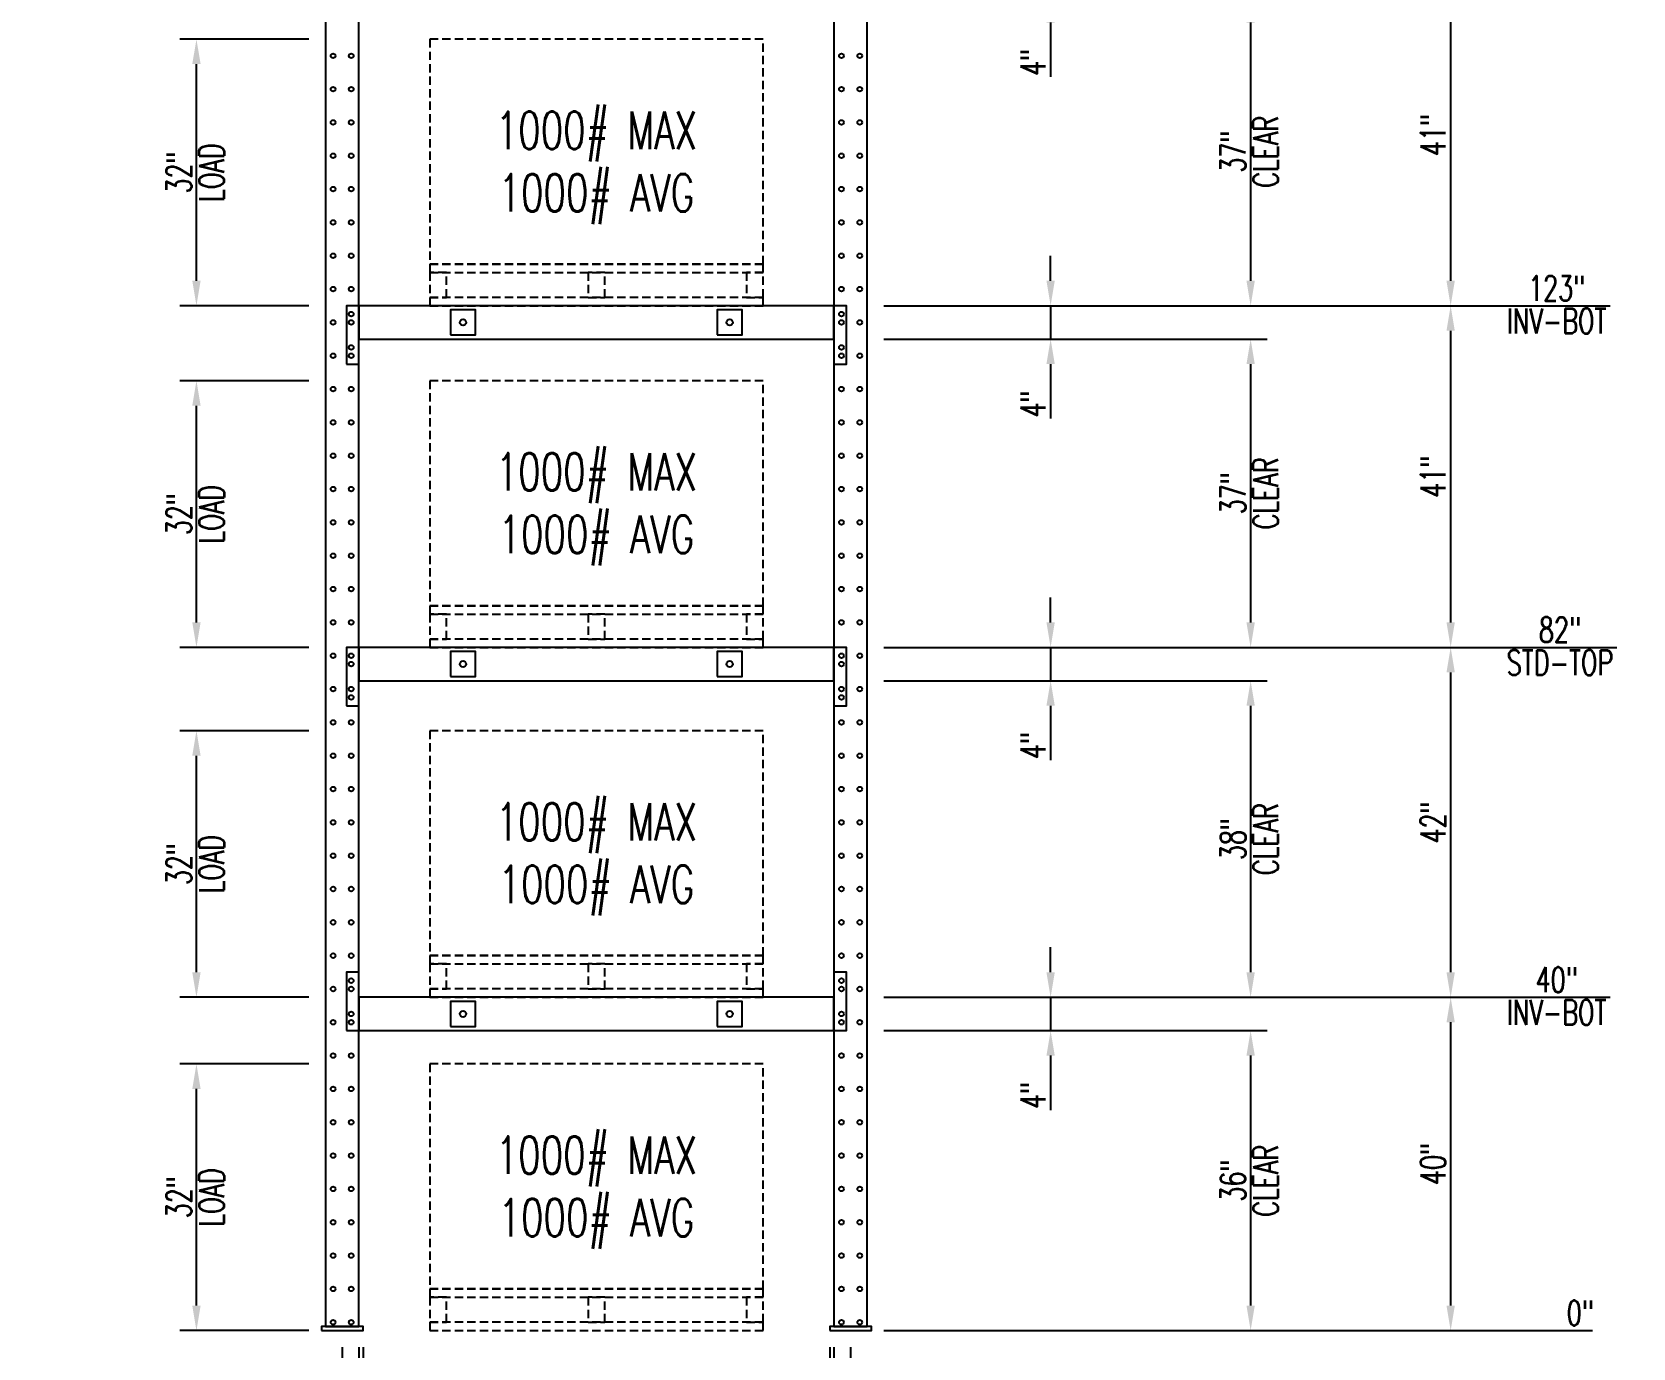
# Model space of a CAD drawing. Extents: x -81 to 963, y -146 to 548.
# Drawn here: x 632.7 to 824.8, y -2.1 to 155.9 of the extents above; entities that cross this region are included whole.
import ezdxf

# ---------------------------------------------------------------- set-up
doc = ezdxf.new("R2010")
doc.units = 0
doc.header["$LTSCALE"] = 8
doc.header["$MEASUREMENT"] = 0
doc.linetypes.add('HIDDEN2', pattern=[0.1875, 0.125, -0.0625])
doc.layers.get('DEFPOINTS').update_dxf_attribs({"linetype": 'CONTINUOUS'})
for name, color, linetype in [('RACKDIM', 7, 'CONTINUOUS'), ('RACKLOAD', 254, 'HIDDEN2'), ('RACKPALLET', 254, 'HIDDEN2'), ('RACKSHELF', 20, 'CONTINUOUS'), ('RACKUPRIGHT', 180, 'CONTINUOUS')]:
    doc.layers.add(name, color=color, linetype=linetype)
doc.styles.add('2thirds', font='romans.shx', dxfattribs={"width": 0.7})
doc.dimstyles.new('2tfrac16', dxfattribs={"dimscale": 32, "dimtxt": 0.0938, "dimasz": 0.0938, "dimexe": 0.0625, "dimexo": 0.0625, "dimgap": 0.01, "dimtad": 1, "dimdec": 4, "dimzin": 1, "dimdsep": 46, "dimlunit": 5, "dimtxsty": '2thirds', "dimcen": 0.0625, "dimclrd": 256, "dimclre": 256, "dimclrt": 256, "dimadec": 0, "dimazin": 0, "dimtfac": 0.75, "dimtdec": 4, "dimtmove": 0, "dimatfit": 0, "dimfxl": 1, "dimtvp": 0.75, "dimfrac": 2, "dimtolj": 1, "dimtzin": 0, "dimarcsym": 0})

# ---------------------------------------------------------------- blocks, each defined once
blk = doc.blocks.new('*D175')
at = {"layer": 'DEFPOINTS', "color": 0}
for p in [(648.42, 482), (669.91, 482), (671.91, 0)]:
    blk.add_point(p, dxfattribs=at)
at = {"layer": 'RACKDIM', "lineweight": -2}
for p, q in [((654.42, 482), (632.69, 482)), ((660.43, 482), (654.42, 482)), ((667.91, 482), (660.43, 482))]:
    blk.add_line(p, q, dxfattribs=at)
at = {"layer": 'RACKDIM', "char_height": 3.002, "attachment_point": 5, "style": '2thirds'}
for s, insert in [('\\A1;482"', (640.4, 484.11)), ('\\A1;TOP OF\\PTOP LOAD', (640.4, 477.68))]:
    blk.add_mtext(s, dxfattribs=dict(at, insert=insert))
blk = doc.blocks.new('*D170')
at = {"layer": 'DEFPOINTS', "color": 0}
for p in [(732.91, 410), (808.91, 410), (671.91, 0)]:
    blk.add_point(p, dxfattribs=at)
at = {"layer": 'RACKDIM', "lineweight": -2}
blk.add_line((734.91, 410), (822.83, 410), dxfattribs=at)
at = {"layer": 'RACKDIM', "attachment_point": 5, "style": '2thirds'}
for s, insert, char_height in [('\\A1;410"', (816.03, 412.11), 3.002), ('\\A1;STD-TOP', (816.03, 408.18), 3.0016)]:
    blk.add_mtext(s, dxfattribs=dict(at, insert=insert, char_height=char_height))
blk = doc.blocks.new('*D165')
at = {"layer": 'DEFPOINTS', "color": 0}
for p in [(732.91, 328), (808.91, 328), (671.91, 0)]:
    blk.add_point(p, dxfattribs=at)
at = {"layer": 'RACKDIM', "lineweight": -2}
blk.add_line((734.91, 328), (822.03, 328), dxfattribs=at)
at = {"layer": 'RACKDIM', "attachment_point": 5, "style": '2thirds'}
for s, insert, char_height in [('\\A1;328"', (815.63, 330.11), 3.002), ('\\A1;INV-BOT', (815.63, 326.18), 3.0016)]:
    blk.add_mtext(s, dxfattribs=dict(at, insert=insert, char_height=char_height))
blk = doc.blocks.new('*D160')
at = {"layer": 'DEFPOINTS', "color": 0}
for p in [(732.91, 287), (808.91, 287), (671.91, 0)]:
    blk.add_point(p, dxfattribs=at)
at = {"layer": 'RACKDIM', "lineweight": -2}
blk.add_line((734.91, 287), (823.03, 287), dxfattribs=at)
at = {"layer": 'RACKDIM', "attachment_point": 5, "style": '2thirds'}
for s, insert, char_height in [('\\A1;287"', (816.13, 289.11), 3.002), ('\\A1;STD-BOT', (816.13, 285.18), 3.0016)]:
    blk.add_mtext(s, dxfattribs=dict(at, insert=insert, char_height=char_height))
blk = doc.blocks.new('*D155')
at = {"layer": 'DEFPOINTS', "color": 0}
for p in [(732.91, 246), (808.91, 246), (671.91, 0)]:
    blk.add_point(p, dxfattribs=at)
at = {"layer": 'RACKDIM', "lineweight": -2}
blk.add_line((734.91, 246), (822.83, 246), dxfattribs=at)
at = {"layer": 'RACKDIM', "attachment_point": 5, "style": '2thirds'}
for s, insert, char_height in [('\\A1;246"', (816.03, 248.11), 3.002), ('\\A1;STD-TOP', (816.03, 244.18), 3.0016)]:
    blk.add_mtext(s, dxfattribs=dict(at, insert=insert, char_height=char_height))
blk = doc.blocks.new('*D150')
at = {"layer": 'DEFPOINTS', "color": 0}
for p in [(732.91, 204), (808.91, 204), (671.91, 0)]:
    blk.add_point(p, dxfattribs=at)
at = {"layer": 'RACKDIM', "lineweight": -2}
blk.add_line((734.91, 204), (822.03, 204), dxfattribs=at)
at = {"layer": 'RACKDIM', "attachment_point": 5, "style": '2thirds'}
for s, insert, char_height in [('\\A1;204"', (815.63, 206.11), 3.002), ('\\A1;INV-BOT', (815.63, 202.18), 3.0016)]:
    blk.add_mtext(s, dxfattribs=dict(at, insert=insert, char_height=char_height))
blk = doc.blocks.new('*D145')
at = {"layer": 'DEFPOINTS', "color": 0}
for p in [(732.91, 164), (808.91, 164), (671.91, 0)]:
    blk.add_point(p, dxfattribs=at)
at = {"layer": 'RACKDIM', "lineweight": -2}
blk.add_line((734.91, 164), (822.03, 164), dxfattribs=at)
at = {"layer": 'RACKDIM', "attachment_point": 5, "style": '2thirds'}
for s, insert, char_height in [('\\A1;164"', (815.63, 166.11), 3.002), ('\\A1;INV-BOT', (815.63, 162.18), 3.0016)]:
    blk.add_mtext(s, dxfattribs=dict(at, insert=insert, char_height=char_height))
blk = doc.blocks.new('*D144')
at = {"layer": 'DEFPOINTS', "color": 0}
for p in [(732.91, 164), (732.91, 123), (802.91, 123)]:
    blk.add_point(p, dxfattribs=at)
at = {"layer": 'RACKDIM', "lineweight": -2}
for p, q in [((734.91, 164), (804.91, 164)), ((802.91, 161), (802.91, 126)), ((734.91, 123), (804.91, 123))]:
    blk.add_line(p, q, dxfattribs=at)
at = {"layer": 'RACKDIM'}
for points in [[(802.41, 161), (803.41, 161), (802.91, 164)], [(802.41, 126), (803.41, 126), (802.91, 123)]]:
    blk.add_solid(points, dxfattribs=at)
at = {"layer": 'RACKDIM', "insert": (800.8, 143.5), "char_height": 3.002, "attachment_point": 5, "rotation": 89.9998, "style": '2thirds'}
blk.add_mtext('\\A1;41"', dxfattribs=at)
blk = doc.blocks.new('*D143')
at = {"layer": 'DEFPOINTS', "color": 0}
for p in [(732.91, 160), (732.91, 123), (778.91, 123)]:
    blk.add_point(p, dxfattribs=at)
at = {"layer": 'RACKDIM', "lineweight": -2}
for p, q in [((734.91, 160), (780.91, 160)), ((778.91, 157), (778.91, 126)), ((734.91, 123), (780.91, 123))]:
    blk.add_line(p, q, dxfattribs=at)
at = {"layer": 'RACKDIM'}
for points in [[(778.41, 157), (779.41, 157), (778.91, 160)], [(778.41, 126), (779.41, 126), (778.91, 123)]]:
    blk.add_solid(points, dxfattribs=at)
at = {"layer": 'RACKDIM', "char_height": 3.002, "attachment_point": 5, "rotation": 89.9998, "style": '2thirds'}
for s, insert in [('\\A1;CLEAR', (780.73, 141.5)), ('\\A1;37"', (776.8, 141.5))]:
    blk.add_mtext(s, dxfattribs=dict(at, insert=insert))
blk = doc.blocks.new('*D142')
at = {"layer": 'DEFPOINTS', "color": 0}
for p in [(732.91, 164), (732.91, 160), (754.91, 160)]:
    blk.add_point(p, dxfattribs=at)
at = {"layer": 'RACKDIM', "lineweight": -2}
for p, q in [((754.91, 167), (754.91, 170)), ((734.91, 164), (756.91, 164)), ((754.91, 164), (754.91, 160)), ((734.91, 160), (756.91, 160)), ((754.91, 157), (754.91, 150.46))]:
    blk.add_line(p, q, dxfattribs=at)
at = {"layer": 'RACKDIM'}
for points in [[(754.41, 167), (755.41, 167), (754.91, 164)], [(754.41, 157), (755.41, 157), (754.91, 160)]]:
    blk.add_solid(points, dxfattribs=at)
at = {"layer": 'RACKDIM', "insert": (752.8, 152.23), "char_height": 3.002, "attachment_point": 5, "rotation": 89.9998, "style": '2thirds'}
blk.add_mtext('\\A1;4"', dxfattribs=at)
blk = doc.blocks.new('*D141')
at = {"layer": 'DEFPOINTS', "color": 0}
for p in [(652.42, 155), (667.91, 155), (667.91, 123)]:
    blk.add_point(p, dxfattribs=at)
at = {"layer": 'RACKDIM', "lineweight": -2}
for p, q in [((665.91, 155), (650.42, 155)), ((652.42, 126), (652.42, 152)), ((665.91, 123), (650.42, 123))]:
    blk.add_line(p, q, dxfattribs=at)
at = {"layer": 'RACKDIM'}
for points in [[(651.92, 152), (652.92, 152), (652.42, 155)], [(651.92, 126), (652.92, 126), (652.42, 123)]]:
    blk.add_solid(points, dxfattribs=at)
at = {"layer": 'RACKDIM', "char_height": 3.002, "attachment_point": 5, "rotation": 89.9998, "style": '2thirds'}
for s, insert in [('\\A1;LOAD', (654.24, 139)), ('\\A1;32"', (650.31, 139))]:
    blk.add_mtext(s, dxfattribs=dict(at, insert=insert))
blk = doc.blocks.new('*D140')
at = {"layer": 'DEFPOINTS', "color": 0}
for p in [(732.91, 123), (808.91, 123), (671.91, 0)]:
    blk.add_point(p, dxfattribs=at)
at = {"layer": 'RACKDIM', "lineweight": -2}
blk.add_line((734.91, 123), (822.03, 123), dxfattribs=at)
at = {"layer": 'RACKDIM', "attachment_point": 5, "style": '2thirds'}
for s, insert, char_height in [('\\A1;123"', (815.63, 125.11), 3.002), ('\\A1;INV-BOT', (815.63, 121.18), 3.0016)]:
    blk.add_mtext(s, dxfattribs=dict(at, insert=insert, char_height=char_height))
blk = doc.blocks.new('*D139')
at = {"layer": 'DEFPOINTS', "color": 0}
for p in [(732.91, 123), (732.91, 82), (802.91, 82)]:
    blk.add_point(p, dxfattribs=at)
at = {"layer": 'RACKDIM', "lineweight": -2}
for p, q in [((734.91, 123), (804.91, 123)), ((802.91, 120), (802.91, 85)), ((734.91, 82), (804.91, 82))]:
    blk.add_line(p, q, dxfattribs=at)
at = {"layer": 'RACKDIM'}
for points in [[(802.41, 120), (803.41, 120), (802.91, 123)], [(802.41, 85), (803.41, 85), (802.91, 82)]]:
    blk.add_solid(points, dxfattribs=at)
at = {"layer": 'RACKDIM', "insert": (800.8, 102.5), "char_height": 3.002, "attachment_point": 5, "rotation": 89.9998, "style": '2thirds'}
blk.add_mtext('\\A1;41"', dxfattribs=at)
blk = doc.blocks.new('*D138')
at = {"layer": 'DEFPOINTS', "color": 0}
for p in [(732.91, 119), (732.91, 82), (778.91, 82)]:
    blk.add_point(p, dxfattribs=at)
at = {"layer": 'RACKDIM', "lineweight": -2}
for p, q in [((734.91, 119), (780.91, 119)), ((778.91, 116), (778.91, 85)), ((734.91, 82), (780.91, 82))]:
    blk.add_line(p, q, dxfattribs=at)
at = {"layer": 'RACKDIM'}
for points in [[(778.41, 116), (779.41, 116), (778.91, 119)], [(778.41, 85), (779.41, 85), (778.91, 82)]]:
    blk.add_solid(points, dxfattribs=at)
at = {"layer": 'RACKDIM', "char_height": 3.002, "attachment_point": 5, "rotation": 89.9998, "style": '2thirds'}
for s, insert in [('\\A1;CLEAR', (780.73, 100.5)), ('\\A1;37"', (776.8, 100.5))]:
    blk.add_mtext(s, dxfattribs=dict(at, insert=insert))
blk = doc.blocks.new('*D137')
at = {"layer": 'DEFPOINTS', "color": 0}
for p in [(732.91, 123), (732.91, 119), (754.91, 119)]:
    blk.add_point(p, dxfattribs=at)
at = {"layer": 'RACKDIM', "lineweight": -2}
for p, q in [((754.91, 126), (754.91, 129)), ((734.91, 123), (756.91, 123)), ((754.91, 123), (754.91, 119)), ((734.91, 119), (756.91, 119)), ((754.91, 116), (754.91, 109.46))]:
    blk.add_line(p, q, dxfattribs=at)
at = {"layer": 'RACKDIM'}
for points in [[(754.41, 126), (755.41, 126), (754.91, 123)], [(754.41, 116), (755.41, 116), (754.91, 119)]]:
    blk.add_solid(points, dxfattribs=at)
at = {"layer": 'RACKDIM', "insert": (752.8, 111.23), "char_height": 3.002, "attachment_point": 5, "rotation": 89.9998, "style": '2thirds'}
blk.add_mtext('\\A1;4"', dxfattribs=at)
blk = doc.blocks.new('*D136')
at = {"layer": 'DEFPOINTS', "color": 0}
for p in [(652.42, 114), (667.91, 114), (667.91, 82)]:
    blk.add_point(p, dxfattribs=at)
at = {"layer": 'RACKDIM', "lineweight": -2}
for p, q in [((665.91, 114), (650.42, 114)), ((652.42, 85), (652.42, 111)), ((665.91, 82), (650.42, 82))]:
    blk.add_line(p, q, dxfattribs=at)
at = {"layer": 'RACKDIM'}
for points in [[(651.92, 111), (652.92, 111), (652.42, 114)], [(651.92, 85), (652.92, 85), (652.42, 82)]]:
    blk.add_solid(points, dxfattribs=at)
at = {"layer": 'RACKDIM', "char_height": 3.002, "attachment_point": 5, "rotation": 89.9998, "style": '2thirds'}
for s, insert in [('\\A1;32"', (650.31, 98)), ('\\A1;LOAD', (654.24, 98))]:
    blk.add_mtext(s, dxfattribs=dict(at, insert=insert))
blk = doc.blocks.new('*D135')
at = {"layer": 'DEFPOINTS', "color": 0}
for p in [(732.91, 82), (808.91, 82), (671.91, 0)]:
    blk.add_point(p, dxfattribs=at)
at = {"layer": 'RACKDIM', "lineweight": -2}
blk.add_line((734.91, 82), (822.83, 82), dxfattribs=at)
at = {"layer": 'RACKDIM', "attachment_point": 5, "style": '2thirds'}
for s, insert, char_height in [('\\A1;82"', (816.03, 84.11), 3.002), ('\\A1;STD-TOP', (816.03, 80.18), 3.0016)]:
    blk.add_mtext(s, dxfattribs=dict(at, insert=insert, char_height=char_height))
blk = doc.blocks.new('*D134')
at = {"layer": 'DEFPOINTS', "color": 0}
for p in [(732.91, 82), (732.91, 40), (802.91, 40)]:
    blk.add_point(p, dxfattribs=at)
at = {"layer": 'RACKDIM', "lineweight": -2}
for p, q in [((734.91, 82), (804.91, 82)), ((802.91, 79), (802.91, 43)), ((734.91, 40), (804.91, 40))]:
    blk.add_line(p, q, dxfattribs=at)
at = {"layer": 'RACKDIM'}
for points in [[(802.41, 79), (803.41, 79), (802.91, 82)], [(802.41, 43), (803.41, 43), (802.91, 40)]]:
    blk.add_solid(points, dxfattribs=at)
at = {"layer": 'RACKDIM', "insert": (800.8, 61), "char_height": 3.002, "attachment_point": 5, "rotation": 89.9998, "style": '2thirds'}
blk.add_mtext('\\A1;42"', dxfattribs=at)
blk = doc.blocks.new('*D133')
at = {"layer": 'DEFPOINTS', "color": 0}
for p in [(732.91, 78), (732.91, 40), (778.91, 40)]:
    blk.add_point(p, dxfattribs=at)
at = {"layer": 'RACKDIM', "lineweight": -2}
for p, q in [((734.91, 78), (780.91, 78)), ((778.91, 75), (778.91, 43)), ((734.91, 40), (780.91, 40))]:
    blk.add_line(p, q, dxfattribs=at)
at = {"layer": 'RACKDIM'}
for points in [[(778.41, 75), (779.41, 75), (778.91, 78)], [(778.41, 43), (779.41, 43), (778.91, 40)]]:
    blk.add_solid(points, dxfattribs=at)
at = {"layer": 'RACKDIM', "char_height": 3.002, "attachment_point": 5, "rotation": 89.9998, "style": '2thirds'}
for s, insert in [('\\A1;CLEAR', (780.73, 59)), ('\\A1;38"', (776.8, 59))]:
    blk.add_mtext(s, dxfattribs=dict(at, insert=insert))
blk = doc.blocks.new('*D132')
at = {"layer": 'DEFPOINTS', "color": 0}
for p in [(732.91, 82), (732.91, 78), (754.91, 78)]:
    blk.add_point(p, dxfattribs=at)
at = {"layer": 'RACKDIM', "lineweight": -2}
for p, q in [((754.91, 85), (754.91, 88)), ((734.91, 82), (756.91, 82)), ((754.91, 82), (754.91, 78)), ((734.91, 78), (756.91, 78)), ((754.91, 75), (754.91, 68.46))]:
    blk.add_line(p, q, dxfattribs=at)
at = {"layer": 'RACKDIM'}
for points in [[(754.41, 85), (755.41, 85), (754.91, 82)], [(754.41, 75), (755.41, 75), (754.91, 78)]]:
    blk.add_solid(points, dxfattribs=at)
at = {"layer": 'RACKDIM', "insert": (752.8, 70.23), "char_height": 3.002, "attachment_point": 5, "rotation": 89.9998, "style": '2thirds'}
blk.add_mtext('\\A1;4"', dxfattribs=at)
blk = doc.blocks.new('*D131')
at = {"layer": 'DEFPOINTS', "color": 0}
for p in [(652.42, 72), (667.91, 72), (667.91, 40)]:
    blk.add_point(p, dxfattribs=at)
at = {"layer": 'RACKDIM', "lineweight": -2}
for p, q in [((665.91, 72), (650.42, 72)), ((652.42, 43), (652.42, 69)), ((665.91, 40), (650.42, 40))]:
    blk.add_line(p, q, dxfattribs=at)
at = {"layer": 'RACKDIM'}
for points in [[(651.92, 69), (652.92, 69), (652.42, 72)], [(651.92, 43), (652.92, 43), (652.42, 40)]]:
    blk.add_solid(points, dxfattribs=at)
at = {"layer": 'RACKDIM', "char_height": 3.002, "attachment_point": 5, "rotation": 89.9998, "style": '2thirds'}
for s, insert in [('\\A1;32"', (650.31, 56)), ('\\A1;LOAD', (654.24, 56))]:
    blk.add_mtext(s, dxfattribs=dict(at, insert=insert))
blk = doc.blocks.new('*D130')
at = {"layer": 'DEFPOINTS', "color": 0}
for p in [(732.91, 40), (808.91, 40), (671.91, 0)]:
    blk.add_point(p, dxfattribs=at)
at = {"layer": 'RACKDIM', "lineweight": -2}
for p, q in [((734.91, 40), (796.9, 40)), ((796.9, 40), (802.9, 40)), ((802.9, 40), (822.03, 40))]:
    blk.add_line(p, q, dxfattribs=at)
at = {"layer": 'RACKDIM', "attachment_point": 5, "style": '2thirds'}
for s, insert, char_height in [('\\A1;40"', (815.63, 42.11), 3.002), ('\\A1;INV-BOT', (815.63, 38.18), 3.0016)]:
    blk.add_mtext(s, dxfattribs=dict(at, insert=insert, char_height=char_height))
blk = doc.blocks.new('*D129')
at = {"layer": 'DEFPOINTS', "color": 0}
for p in [(732.91, 40), (732.91, 0), (802.91, 0)]:
    blk.add_point(p, dxfattribs=at)
at = {"layer": 'RACKDIM', "lineweight": -2}
for p, q in [((734.91, 40), (804.91, 40)), ((802.91, 37), (802.91, 3)), ((734.91, 0), (804.91, 0))]:
    blk.add_line(p, q, dxfattribs=at)
at = {"layer": 'RACKDIM'}
for points in [[(802.41, 37), (803.41, 37), (802.91, 40)], [(802.41, 3), (803.41, 3), (802.91, 0)]]:
    blk.add_solid(points, dxfattribs=at)
at = {"layer": 'RACKDIM', "insert": (800.8, 20), "char_height": 3.002, "attachment_point": 5, "rotation": 89.9998, "style": '2thirds'}
blk.add_mtext('\\A1;40"', dxfattribs=at)
blk = doc.blocks.new('*D128')
at = {"layer": 'DEFPOINTS', "color": 0}
for p in [(732.91, 36), (732.91, 0), (778.91, 0)]:
    blk.add_point(p, dxfattribs=at)
at = {"layer": 'RACKDIM', "lineweight": -2}
for p, q in [((734.91, 36), (780.91, 36)), ((778.91, 33), (778.91, 3)), ((734.91, 0), (780.91, 0))]:
    blk.add_line(p, q, dxfattribs=at)
at = {"layer": 'RACKDIM'}
for points in [[(778.41, 33), (779.41, 33), (778.91, 36)], [(778.41, 3), (779.41, 3), (778.91, 0)]]:
    blk.add_solid(points, dxfattribs=at)
at = {"layer": 'RACKDIM', "char_height": 3.002, "attachment_point": 5, "rotation": 89.9998, "style": '2thirds'}
for s, insert in [('\\A1;CLEAR', (780.73, 18)), ('\\A1;36"', (776.8, 18))]:
    blk.add_mtext(s, dxfattribs=dict(at, insert=insert))
blk = doc.blocks.new('*D127')
at = {"layer": 'DEFPOINTS', "color": 0}
for p in [(732.91, 40), (732.91, 36), (754.91, 36)]:
    blk.add_point(p, dxfattribs=at)
at = {"layer": 'RACKDIM', "lineweight": -2}
for p, q in [((754.91, 43), (754.91, 46)), ((734.91, 40), (756.91, 40)), ((754.91, 40), (754.91, 36)), ((734.91, 36), (756.91, 36)), ((754.91, 33), (754.91, 26.46))]:
    blk.add_line(p, q, dxfattribs=at)
at = {"layer": 'RACKDIM'}
for points in [[(754.41, 43), (755.41, 43), (754.91, 40)], [(754.41, 33), (755.41, 33), (754.91, 36)]]:
    blk.add_solid(points, dxfattribs=at)
at = {"layer": 'RACKDIM', "insert": (752.8, 28.23), "char_height": 3.002, "attachment_point": 5, "rotation": 89.9998, "style": '2thirds'}
blk.add_mtext('\\A1;4"', dxfattribs=at)
blk = doc.blocks.new('*D126')
at = {"layer": 'DEFPOINTS', "color": 0}
for p in [(652.42, 32), (667.91, 32), (667.91, 0)]:
    blk.add_point(p, dxfattribs=at)
at = {"layer": 'RACKDIM', "lineweight": -2}
for p, q in [((665.91, 32), (650.42, 32)), ((652.42, 3), (652.42, 29)), ((665.91, 0), (650.42, 0))]:
    blk.add_line(p, q, dxfattribs=at)
at = {"layer": 'RACKDIM'}
for points in [[(651.92, 29), (652.92, 29), (652.42, 32)], [(651.92, 3), (652.92, 3), (652.42, 0)]]:
    blk.add_solid(points, dxfattribs=at)
at = {"layer": 'RACKDIM', "char_height": 3.002, "attachment_point": 5, "rotation": 89.9998, "style": '2thirds'}
for s, insert in [('\\A1;LOAD', (654.24, 16)), ('\\A1;32"', (650.31, 16))]:
    blk.add_mtext(s, dxfattribs=dict(at, insert=insert))
blk = doc.blocks.new('*D125')
at = {"layer": 'DEFPOINTS', "color": 0}
for p in [(671.91, 0), (733.41, 0), (816.69, 0)]:
    blk.add_point(p, dxfattribs=at)
at = {"layer": 'RACKDIM', "lineweight": -2}
for p, q in [((735.41, 0), (804.69, 0)), ((804.69, 0), (810.69, 0)), ((810.69, 0), (819.91, 0))]:
    blk.add_line(p, q, dxfattribs=at)
at = {"layer": 'RACKDIM', "char_height": 3.002, "attachment_point": 5, "style": '2thirds'}
for s, insert in [('\\A1;0"', (818.46, 2.11)), ('\\A1;', (818.46, -1.82))]:
    blk.add_mtext(s, dxfattribs=dict(at, insert=insert))
blk = doc.blocks.new('*D124')
at = {"layer": 'DEFPOINTS', "color": 0}
for p in [(672.41, 0), (728.41, 0), (728.41, -13)]:
    blk.add_point(p, dxfattribs=at)
at = {"layer": 'RACKDIM', "lineweight": -2}
for p, q in [((672.41, -2), (672.41, -15)), ((728.41, -2), (728.41, -15)), ((675.41, -13), (725.4, -13))]:
    blk.add_line(p, q, dxfattribs=at)
at = {"layer": 'RACKDIM'}
for points in [[(675.41, -12.5), (675.41, -13.5), (672.41, -13)], [(725.4, -12.5), (725.4, -13.5), (728.41, -13)]]:
    blk.add_solid(points, dxfattribs=at)
at = {"layer": 'RACKDIM', "attachment_point": 5, "style": '2thirds'}
for s, insert, char_height in [('\\A1;56"', (700.41, -10.89), 3.002), ('\\A1;BTWN BASEPLATES', (700.41, -14.82), 3.0016)]:
    blk.add_mtext(s, dxfattribs=dict(at, insert=insert, char_height=char_height))
blk = doc.blocks.new('*D123')
at = {"layer": 'DEFPOINTS', "color": 0}
for p in [(728.91, 0), (730.91, 0), (730.91, -25)]:
    blk.add_point(p, dxfattribs=at)
at = {"layer": 'RACKDIM', "lineweight": -2}
for p, q in [((728.91, -2), (728.91, -27)), ((730.91, -2), (730.91, -27)), ((725.9, -25), (722.9, -25)), ((728.91, -25), (730.91, -25)), ((733.91, -25), (740.45, -25))]:
    blk.add_line(p, q, dxfattribs=at)
at = {"layer": 'RACKDIM'}
for points in [[(725.9, -24.5), (725.9, -25.5), (728.91, -25)], [(733.91, -24.5), (733.91, -25.5), (730.91, -25)]]:
    blk.add_solid(points, dxfattribs=at)
at = {"layer": 'RACKDIM', "insert": (738.68, -22.89), "char_height": 3.002, "attachment_point": 5, "style": '2thirds'}
blk.add_mtext('\\A1;2"', dxfattribs=at)
blk = doc.blocks.new('*D122')
at = {"layer": 'DEFPOINTS', "color": 0}
for p in [(669.91, 0), (671.91, 0), (669.91, -25)]:
    blk.add_point(p, dxfattribs=at)
at = {"layer": 'RACKDIM', "lineweight": -2}
for p, q in [((669.91, -2), (669.91, -27)), ((671.91, -2), (671.91, -27)), ((666.9, -25), (660.36, -25)), ((671.91, -25), (669.91, -25)), ((674.91, -25), (677.91, -25))]:
    blk.add_line(p, q, dxfattribs=at)
at = {"layer": 'RACKDIM'}
for points in [[(666.9, -24.5), (666.9, -25.5), (669.91, -25)], [(674.91, -24.5), (674.91, -25.5), (671.91, -25)]]:
    blk.add_solid(points, dxfattribs=at)
at = {"layer": 'RACKDIM', "insert": (662.13, -22.89), "char_height": 3.002, "attachment_point": 5, "style": '2thirds'}
blk.add_mtext('\\A1;2"', dxfattribs=at)
blk = doc.blocks.new('*D121')
at = {"layer": 'DEFPOINTS', "color": 0}
for p in [(671.91, 0), (728.91, 0), (728.91, -25)]:
    blk.add_point(p, dxfattribs=at)
at = {"layer": 'RACKDIM', "lineweight": -2}
for p, q in [((671.91, -2), (671.91, -27)), ((728.91, -2), (728.91, -27)), ((674.91, -25), (725.9, -25))]:
    blk.add_line(p, q, dxfattribs=at)
at = {"layer": 'RACKDIM'}
for points in [[(674.91, -24.5), (674.91, -25.5), (671.91, -25)], [(725.9, -24.5), (725.9, -25.5), (728.91, -25)]]:
    blk.add_solid(points, dxfattribs=at)
at = {"layer": 'RACKDIM', "char_height": 3.002, "attachment_point": 5, "style": '2thirds'}
for s, insert in [('\\A1;57"', (700.41, -22.89)), ('\\A1;CLEAR', (700.41, -26.82))]:
    blk.add_mtext(s, dxfattribs=dict(at, insert=insert))
blk = doc.blocks.new('*D120')
at = {"layer": 'DEFPOINTS', "color": 0}
for p in [(669.91, 0), (730.91, 0), (730.91, -38.86)]:
    blk.add_point(p, dxfattribs=at)
at = {"layer": 'RACKDIM', "lineweight": -2}
for p, q in [((669.91, -2), (669.91, -40.86)), ((730.91, -2), (730.91, -40.86)), ((672.91, -38.86), (727.9, -38.86))]:
    blk.add_line(p, q, dxfattribs=at)
at = {"layer": 'RACKDIM'}
for points in [[(672.91, -38.36), (672.91, -39.36), (669.91, -38.86)], [(727.9, -38.36), (727.9, -39.36), (730.91, -38.86)]]:
    blk.add_solid(points, dxfattribs=at)
at = {"layer": 'RACKDIM', "char_height": 3.002, "attachment_point": 5, "style": '2thirds'}
for s, insert in [('\\A1;61"', (700.41, -36.75)), ('\\A1;C/C', (700.41, -41.47))]:
    blk.add_mtext(s, dxfattribs=dict(at, insert=insert))

msp = doc.modelspace()

# ---------------------------------------------------------------- linework, layer by layer
at = {"layer": 'RACKLOAD'}
for points in [[(680.4064, 128), (720.4064, 128), (720.4064, 155), (680.4064, 155), (680.4064, 128)], [(680.4064, 87), (720.4064, 87), (720.4064, 114), (680.4064, 114), (680.4064, 87)], [(680.4064, 45), (720.4064, 45), (720.4064, 72), (680.4064, 72), (680.4064, 45)], [(680.4064, 5), (720.4064, 5), (720.4064, 32), (680.4064, 32), (680.4064, 5)]]:
    msp.add_lwpolyline(points, dxfattribs=at)
at = {"layer": 'RACKPALLET'}
for points in [[(680.4064, 127), (720.4064, 127), (720.4064, 128), (680.4064, 128), (680.4064, 127)], [(680.4064, 124), (682.4064, 124), (682.4064, 127), (680.4064, 127), (680.4064, 124)], [(699.4064, 124), (701.4064, 124), (701.4064, 127), (699.4064, 127), (699.4064, 124)], [(718.4064, 124), (720.4064, 124), (720.4064, 127), (718.4064, 127), (718.4064, 124)], [(680.4064, 123), (720.4064, 123), (720.4064, 124), (680.4064, 124), (680.4064, 123)], [(680.4064, 86), (720.4064, 86), (720.4064, 87), (680.4064, 87), (680.4064, 86)], [(680.4064, 83), (682.4064, 83), (682.4064, 86), (680.4064, 86), (680.4064, 83)], [(699.4064, 83), (701.4064, 83), (701.4064, 86), (699.4064, 86), (699.4064, 83)], [(718.4064, 83), (720.4064, 83), (720.4064, 86), (718.4064, 86), (718.4064, 83)], [(680.4064, 82), (720.4064, 82), (720.4064, 83), (680.4064, 83), (680.4064, 82)], [(680.4064, 44), (720.4064, 44), (720.4064, 45), (680.4064, 45), (680.4064, 44)], [(680.4064, 41), (682.4064, 41), (682.4064, 44), (680.4064, 44), (680.4064, 41)], [(699.4064, 41), (701.4064, 41), (701.4064, 44), (699.4064, 44), (699.4064, 41)], [(718.4064, 41), (720.4064, 41), (720.4064, 44), (718.4064, 44), (718.4064, 41)], [(680.4064, 40), (720.4064, 40), (720.4064, 41), (680.4064, 41), (680.4064, 40)], [(680.4064, 4), (720.4064, 4), (720.4064, 5), (680.4064, 5), (680.4064, 4)], [(680.4064, 1), (682.4064, 1), (682.4064, 4), (680.4064, 4), (680.4064, 1)], [(699.4064, 1), (701.4064, 1), (701.4064, 4), (699.4064, 4), (699.4064, 1)], [(718.4064, 1), (720.4064, 1), (720.4064, 4), (718.4064, 4), (718.4064, 1)], [(680.4064, 0), (720.4064, 0), (720.4064, 1), (680.4064, 1), (680.4064, 0)]]:
    msp.add_lwpolyline(points, dxfattribs=at)
at = {"layer": 'RACKSHELF'}
for points in [[(670.4064, 116), (671.9064, 116), (671.9064, 123), (670.4064, 123), (670.4064, 116)], [(671.9064, 119), (728.9064, 119), (728.9064, 123), (671.9064, 123), (671.9064, 119)], [(728.9064, 116), (730.4064, 116), (730.4064, 123), (728.9064, 123), (728.9064, 116)], [(682.9064, 119.5), (685.9064, 119.5), (685.9064, 122.5), (682.9064, 122.5), (682.9064, 119.5)], [(714.9064, 119.5), (717.9064, 119.5), (717.9064, 122.5), (714.9064, 122.5), (714.9064, 119.5)], [(670.4064, 75), (671.9064, 75), (671.9064, 82), (670.4064, 82), (670.4064, 75)], [(671.9064, 78), (728.9064, 78), (728.9064, 82), (671.9064, 82), (671.9064, 78)], [(682.9064, 78.5), (685.9064, 78.5), (685.9064, 81.5), (682.9064, 81.5), (682.9064, 78.5)], [(714.9064, 78.5), (717.9064, 78.5), (717.9064, 81.5), (714.9064, 81.5), (714.9064, 78.5)], [(728.9064, 75), (730.4064, 75), (730.4064, 82), (728.9064, 82), (728.9064, 75)], [(670.4064, 36), (671.9064, 36), (671.9064, 43), (670.4064, 43), (670.4064, 36)], [(728.9064, 36), (730.4064, 36), (730.4064, 43), (728.9064, 43), (728.9064, 36)], [(671.9064, 36), (728.9064, 36), (728.9064, 40), (671.9064, 40), (671.9064, 36)], [(682.9064, 36.5), (685.9064, 36.5), (685.9064, 39.5), (682.9064, 39.5), (682.9064, 36.5)], [(714.9064, 36.5), (717.9064, 36.5), (717.9064, 39.5), (714.9064, 39.5), (714.9064, 36.5)]]:
    msp.add_lwpolyline(points, dxfattribs=at)
for centre, radius in [((671.00015, 122), 0.28125), ((671.00015, 121), 0.28125), ((684.4064, 121), 0.375), ((716.4064, 121), 0.375), ((729.81265, 122), 0.28125), ((729.81265, 121), 0.28125), ((671.00015, 118), 0.28125), ((671.00015, 117), 0.28125), ((729.81265, 118), 0.28125), ((729.81265, 117), 0.28125), ((671.00015, 81), 0.28125), ((729.81265, 81), 0.28125), ((671.00015, 80), 0.28125), ((684.4064, 80), 0.375), ((716.4064, 80), 0.375), ((729.81265, 80), 0.28125), ((671.00015, 77), 0.28125), ((729.81265, 77), 0.28125), ((671.00015, 76), 0.28125), ((729.81265, 76), 0.28125), ((671.00015, 42), 0.28125), ((729.81265, 42), 0.28125), ((671.00015, 41), 0.28125), ((729.81265, 41), 0.28125), ((671.00015, 38), 0.28125), ((671.00015, 37), 0.28125), ((684.4064, 38), 0.375), ((716.4064, 38), 0.375), ((729.81265, 38), 0.28125), ((729.81265, 37), 0.28125)]:
    msp.add_circle(centre, radius, dxfattribs=at)
at = {"layer": 'RACKUPRIGHT'}
for points in [[(667.9064, 0.5), (671.9064, 0.5), (671.9064, 410), (667.9064, 410), (667.9064, 0.5)], [(728.9064, 0.5), (732.9064, 0.5), (732.9064, 410), (728.9064, 410), (728.9064, 0.5)], [(667.4064, 0), (672.4064, 0), (672.4064, 0.5), (667.4064, 0.5), (667.4064, 0)], [(728.4064, 0), (733.4064, 0), (733.4064, 0.5), (728.4064, 0.5), (728.4064, 0)]]:
    msp.add_lwpolyline(points, dxfattribs=at)
for centre in [(668.81265, 153), (671.00015, 153), (729.81265, 153), (732.00015, 153), (668.81265, 149), (671.00015, 149), (729.81265, 149), (732.00015, 149), (668.81265, 145), (671.00015, 145), (729.81265, 145), (732.00015, 145), (668.81265, 141), (671.00015, 141), (729.81265, 141), (732.00015, 141), (668.81265, 137), (671.00015, 137), (729.81265, 137), (732.00015, 137), (668.81265, 133), (671.00015, 133), (729.81265, 133), (732.00015, 133), (668.81265, 129), (671.00015, 129), (729.81265, 129), (732.00015, 129), (668.81265, 125), (671.00015, 125), (729.81265, 125), (732.00015, 125), (668.81265, 121), (671.00015, 121), (729.81265, 121), (732.00015, 121), (668.81265, 117), (671.00015, 117), (729.81265, 117), (732.00015, 117), (668.81265, 113), (671.00015, 113), (729.81265, 113), (732.00015, 113), (668.81265, 109), (671.00015, 109), (729.81265, 109), (732.00015, 109), (668.81265, 105), (671.00015, 105), (729.81265, 105), (732.00015, 105), (668.81265, 101), (671.00015, 101), (729.81265, 101), (732.00015, 101), (668.81265, 97), (671.00015, 97), (729.81265, 97), (732.00015, 97), (668.81265, 93), (671.00015, 93), (729.81265, 93), (732.00015, 93), (668.81265, 89), (671.00015, 89), (729.81265, 89), (732.00015, 89), (668.81265, 85), (671.00015, 85), (729.81265, 85), (732.00015, 85), (668.81265, 81), (671.00015, 81), (729.81265, 81), (732.00015, 81), (668.81265, 77), (671.00015, 77), (729.81265, 77), (732.00015, 77), (668.81265, 73), (671.00015, 73), (729.81265, 73), (732.00015, 73), (668.81265, 69), (671.00015, 69), (729.81265, 69), (732.00015, 69), (668.81265, 65), (671.00015, 65), (729.81265, 65), (732.00015, 65), (668.81265, 61), (671.00015, 61), (729.81265, 61), (732.00015, 61), (668.81265, 57), (671.00015, 57), (729.81265, 57), (732.00015, 57), (668.81265, 53), (671.00015, 53), (729.81265, 53), (732.00015, 53), (668.81265, 49), (671.00015, 49), (729.81265, 49), (732.00015, 49), (668.81265, 45), (671.00015, 45), (729.81265, 45), (732.00015, 45), (668.81265, 41), (671.00015, 41), (729.81265, 41), (732.00015, 41), (668.81265, 37), (671.00015, 37), (729.81265, 37), (732.00015, 37), (668.81265, 33), (671.00015, 33), (729.81265, 33), (732.00015, 33), (668.81265, 29), (671.00015, 29), (729.81265, 29), (732.00015, 29), (668.81265, 25), (671.00015, 25), (729.81265, 25), (732.00015, 25), (668.81265, 21), (671.00015, 21), (729.81265, 21), (732.00015, 21), (668.81265, 17), (671.00015, 17), (729.81265, 17), (732.00015, 17), (668.81265, 13), (671.00015, 13), (729.81265, 13), (732.00015, 13), (668.81265, 9), (671.00015, 9), (729.81265, 9), (732.00015, 9), (668.81265, 5), (671.00015, 5), (729.81265, 5), (732.00015, 5), (668.81265, 1), (671.00015, 1), (729.81265, 1), (732.00015, 1)]:
    msp.add_circle(centre, 0.28125, dxfattribs=at)

# ---------------------------------------------------------------- texts
at = {"layer": 'RACKLOAD', "char_height": 4.5, "width": 40, "attachment_point": 5, "style": '2thirds'}
for insert in [(700.4064, 139.56067), (700.4064, 98.56067), (700.4064, 56.56067), (700.4064, 16.56067)]:
    msp.add_mtext('1000# MAX 1000# AVG', dxfattribs=dict(at, insert=insert))

# ---------------------------------------------------------------- dimensions: what is measured, and where the dimension line sits
at = {"layer": 'RACKDIM'}
for feature_location, offset, origin, text, picture, middle in [((669.9064, 482), (-21.48722, 0.00006), (671.9064, 0), '<>\\XTOP OF\\PTOP LOAD', '*D175', (640.39508, 482.00006)), ((732.9064, 410), (76, 0), (671.9064, 0), '<>\\XSTD-TOP', '*D170', (816.03003, 410)), ((732.9064, 328), (76, 0), (671.9064, 0), '<>\\XINV-BOT', '*D165', (815.62981, 328)), ((732.9064, 287), (76, 0), (671.9064, 0), '<>\\XSTD-BOT', '*D160', (816.13008, 287)), ((732.9064, 246), (76, 0), (671.9064, 0), '<>\\XSTD-TOP', '*D155', (816.03003, 246)), ((732.9064, 204), (76, 0), (671.9064, 0), '<>\\XINV-BOT', '*D150', (815.62981, 204)), ((732.9064, 164), (76, 0), (671.9064, 0), '<>\\XINV-BOT', '*D145', (815.62981, 164)), ((732.9064, 123), (76, 0), (671.9064, 0), '<>\\XINV-BOT', '*D140', (815.62981, 123)), ((732.9064, 82), (76, 0), (671.9064, 0), '<>\\XSTD-TOP', '*D135', (816.03003, 82)), ((732.9064, 40), (76.00001, -0.00026), (671.9064, 0), '<>\\XINV-BOT', '*D130', (815.62983, 39.99974)), ((733.4063989114, 0.0000000009), (83.2863265053, 0), (671.9063989114, 0.0000000011), '<>\\X   ', '*D125', (818.46349875, 0.0000000009))]:
    dim = msp.add_ordinate_dim(feature_location=feature_location, offset=offset, dtype=0, origin=origin, text=text, dimstyle='2tfrac16', override={"dimpost": '"'}, dxfattribs=at)
    dim.commit()
    dim.dimension.update_dxf_attribs({"geometry": picture, "text_midpoint": middle})
for base, p1, p2, picture, middle in [((754.90638, 159.99992), (732.9064, 164), (732.9064, 160), '*D142', (752.79969, 152.22595)), ((802.90625, 122.99974), (732.9064, 164), (732.9064, 123), '*D144', (800.79966, 143.49975)), ((754.90638, 118.99992), (732.9064, 123), (732.9064, 119), '*D137', (752.79969, 111.22595)), ((802.90625, 81.99974), (732.9064, 123), (732.9064, 82), '*D139', (800.79966, 102.49975)), ((754.90638, 77.99992), (732.9064, 82), (732.9064, 78), '*D132', (752.79969, 70.22595)), ((802.90624, 39.99974), (732.9064, 82), (732.9064, 40), '*D134', (800.79966, 60.99975)), ((754.90638, 35.99992), (732.9064, 40), (732.9064, 36), '*D127', (752.79969, 28.22595)), ((802.90625, -0.00026), (732.9064, 40), (732.9064, 0), '*D129', (800.79966, 19.99975))]:
    dim = msp.add_linear_dim(base=base, p1=p1, p2=p2, angle=269.9997895, dimstyle='2tfrac16', override={"dimpost": '"'}, dxfattribs=at)
    dim.commit()
    dim.dimension.update_dxf_attribs({"geometry": picture, "text_midpoint": middle})
for base, p1, p2, text, picture, middle in [((778.90625, 122.99983), (732.9064, 160), (732.9064, 123), '<>\\XCLEAR', '*D143', (778.90632, 141.49983)), ((652.41928, 155.00006), (667.9064, 123), (667.9064, 155), '<>\\XLOAD', '*D141', (652.41922, 139.00006)), ((778.90625, 81.99983), (732.9064, 119), (732.9064, 82), '<>\\XCLEAR', '*D138', (778.90632, 100.49983)), ((652.41928, 114.00006), (667.9064, 82), (667.9064, 114), '<>\\XLOAD', '*D136', (652.41922, 98.00006)), ((778.90624, 39.99983), (732.9064, 78), (732.9064, 40), '<>\\XCLEAR', '*D133', (778.90631, 58.99983)), ((652.41928, 72.00006), (667.9064, 40), (667.9064, 72), '<>\\XLOAD', '*D131', (652.41922, 56.00006)), ((778.90625, -0.00017), (732.9064, 36), (732.9064, 0), '<>\\XCLEAR', '*D128', (778.90631, 17.99983)), ((652.41928, 32.00006), (667.9064, 0), (667.9064, 32), '<>\\XLOAD', '*D126', (652.41922, 16.00006))]:
    dim = msp.add_linear_dim(base=base, p1=p1, p2=p2, angle=269.9997895, text=text, dimstyle='2tfrac16', override={"dimpost": '"'}, dxfattribs=at)
    dim.commit()
    dim.dimension.update_dxf_attribs({"geometry": picture, "text_midpoint": middle})
for base, p1, p2, picture, middle in [((669.9064, -24.99541), (671.9064, 0), (669.9064, 0), '*D122', (662.13243, -22.88874)), ((730.9064, -24.99541), (728.9064, 0), (730.9064, 0), '*D123', (738.68037, -22.88874))]:
    dim = msp.add_linear_dim(base=base, p1=p1, p2=p2, dimstyle='2tfrac16', override={"dimpost": '"'}, dxfattribs=at)
    dim.commit()
    dim.dimension.update_dxf_attribs({"geometry": picture, "text_midpoint": middle})
for base, p1, p2, text, picture, middle in [((730.9064, -38.85974), (669.9064, 0), (730.9064, 0), '<>\\XC/C', '*D120', (700.4064, -38.85974)), ((728.9064, -24.99541), (671.9064, 0), (728.9064, 0), '<>\\XCLEAR', '*D121', (700.4064, -24.99541)), ((728.4064, -12.99873), (672.4064, 0), (728.4064, 0), '<>\\XBTWN BASEPLATES', '*D124', (700.4064, -12.99873))]:
    dim = msp.add_linear_dim(base=base, p1=p1, p2=p2, text=text, dimstyle='2tfrac16', override={"dimpost": '"'}, dxfattribs=at)
    dim.commit()
    dim.dimension.update_dxf_attribs({"geometry": picture, "text_midpoint": middle})

doc.saveas('drawing.dxf')
